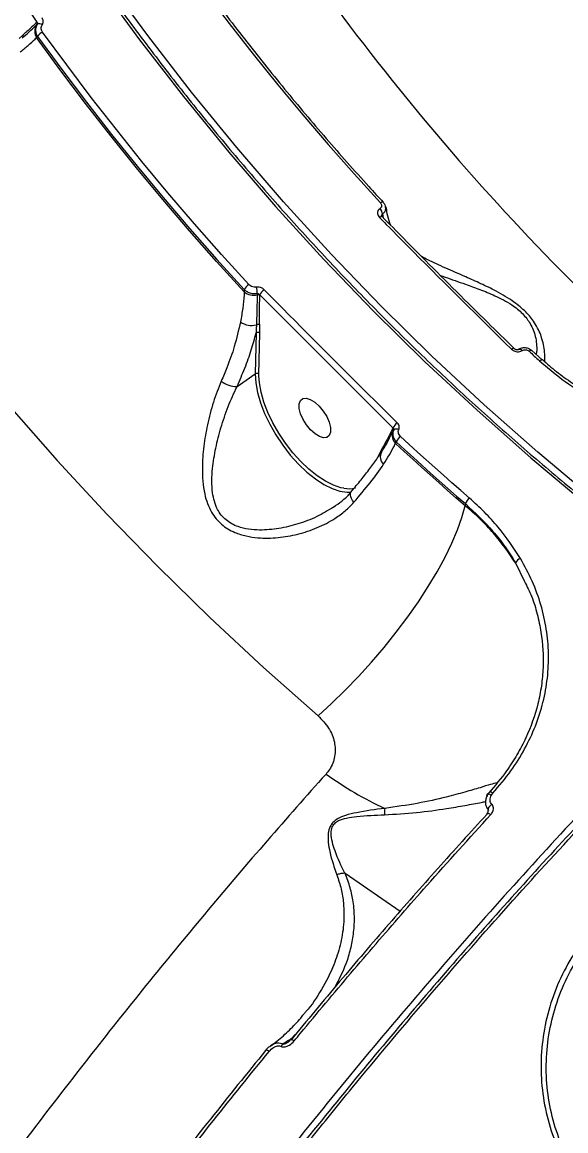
# Model space of a CAD drawing. Header units: millimetres. Extents: x -6028 to 5958, y -6064 to 4137.
# Drawn here: x 331.4 to 438.1, y -1043.1 to -825.4 of the extents above; entities that cross this region are included whole.
import ezdxf

# ---------------------------------------------------------------- set-up
doc = ezdxf.new("R2010")
doc.units = ezdxf.units.MM
for name, color, linetype in [('DIKOM_ОБЪЕКТ', 7, 'Continuous'), ('DIKOM_РАЗМЕР_ЗОНА', 7, 'Continuous'), ('DIKOM_РАЗМЕР_ОБЪЕКТА', 7, 'Continuous')]:
    doc.layers.add(name, color=color, linetype=linetype)
doc.styles.add('style1', font='arial.ttf', dxfattribs={"width": 0.8})
doc.dimstyles.new('1-50', dxfattribs={"dimtxt": 300, "dimasz": 200, "dimexe": 100, "dimexo": 0, "dimgap": 100, "dimtad": 1, "dimtxsty": 'style1', "dimcen": 200, "dimclrd": 7, "dimclre": 7, "dimclrt": 7, "dimadec": 1, "dimazin": 2, "dimtfac": 1, "dimtmove": 0, "dimatfit": 2, "dimfxl": 0, "dimlwd": 25, "dimlwe": 18, "dimarcsym": 0})

# ---------------------------------------------------------------- blocks, each defined once
blk = doc.blocks.new('*D9')
at = {"layer": 'Defpoints', "color": 0, "transparency": 16777216}
for p in [(-6027.56, 1459.58), (4556.58, 1382.7), (4556.58, -5964.37)]:
    blk.add_point(p, dxfattribs=at)
at = {"layer": 'DIKOM_РАЗМЕР_ЗОНА', "color": 7, "lineweight": 18, "transparency": 16777216}
for p, q in [((-6027.56, 1459.58), (-6027.56, -6064.37)), ((4556.58, 1382.7), (4556.58, -6064.37))]:
    blk.add_line(p, q, dxfattribs=at)
at = {"layer": 'DIKOM_РАЗМЕР_ЗОНА', "color": 7, "lineweight": 25, "transparency": 16777216}
blk.add_line((-5827.56, -5964.37), (4356.58, -5964.37), dxfattribs=at)
at = {"layer": 'DIKOM_РАЗМЕР_ЗОНА', "color": 7, "transparency": 16777216}
for points in [[(-5827.56, -5931.03), (-5827.56, -5997.7), (-6027.56, -5964.37)], [(4356.58, -5931.03), (4356.58, -5997.7), (4556.58, -5964.37)]]:
    blk.add_solid(points, dxfattribs=at)
at = {"layer": 'DIKOM_РАЗМЕР_ЗОНА', "color": 7, "transparency": 16777216, "insert": (157.08, -5711.2), "char_height": 300, "attachment_point": 5, "style": 'style1'}
blk.add_mtext('10600', dxfattribs=at)
blk = doc.blocks.new('*D11')
at = {"layer": 'Defpoints', "color": 0, "transparency": 16777216}
for p in [(259.43, 2965.58), (1920.55, -3002.33), (4022.59, -3002.33)]:
    blk.add_point(p, dxfattribs=at)
at = {"layer": 'DIKOM_РАЗМЕР_ОБЪЕКТА', "color": 7, "lineweight": 18, "transparency": 16777216}
for p, q in [((259.43, 2965.58), (4122.59, 2965.58)), ((1920.55, -3002.33), (4122.59, -3002.33))]:
    blk.add_line(p, q, dxfattribs=at)
at = {"layer": 'DIKOM_РАЗМЕР_ОБЪЕКТА', "color": 7, "lineweight": 25, "transparency": 16777216}
blk.add_line((4022.59, 2765.58), (4022.59, -2802.33), dxfattribs=at)
at = {"layer": 'DIKOM_РАЗМЕР_ОБЪЕКТА', "color": 7, "transparency": 16777216}
for points in [[(3989.25, 2765.58), (4055.92, 2765.58), (4022.59, 2965.58)], [(3989.25, -2802.33), (4055.92, -2802.33), (4022.59, -3002.33)]]:
    blk.add_solid(points, dxfattribs=at)
at = {"layer": 'DIKOM_РАЗМЕР_ОБЪЕКТА', "color": 7, "transparency": 16777216, "insert": (3769.41, -24.42), "char_height": 300, "attachment_point": 5, "rotation": 90, "style": 'style1'}
blk.add_mtext('6000', dxfattribs=at)
blk = doc.blocks.new('*D12')
at = {"layer": 'Defpoints', "color": 0, "transparency": 16777216}
for p in [(3056.58, 1987.9), (-4027.97, 676.5), (3056.58, -3714.77)]:
    blk.add_point(p, dxfattribs=at)
at = {"layer": 'DIKOM_РАЗМЕР_ОБЪЕКТА', "color": 7, "lineweight": 18, "transparency": 16777216}
for p, q in [((3056.58, 1987.9), (3056.58, -3814.77)), ((-4027.97, 676.5), (-4027.97, -3814.77))]:
    blk.add_line(p, q, dxfattribs=at)
at = {"layer": 'DIKOM_РАЗМЕР_ОБЪЕКТА', "color": 7, "lineweight": 25, "transparency": 16777216}
blk.add_line((-3827.97, -3714.77), (2856.58, -3714.77), dxfattribs=at)
at = {"layer": 'DIKOM_РАЗМЕР_ОБЪЕКТА', "color": 7, "transparency": 16777216}
for points in [[(-3827.97, -3681.44), (-3827.97, -3748.11), (-4027.97, -3714.77)], [(2856.58, -3681.44), (2856.58, -3748.11), (3056.58, -3714.77)]]:
    blk.add_solid(points, dxfattribs=at)
at = {"layer": 'DIKOM_РАЗМЕР_ОБЪЕКТА', "color": 7, "transparency": 16777216, "insert": (20, -3461.6), "char_height": 300, "attachment_point": 5, "style": 'style1'}
blk.add_mtext('7100', dxfattribs=at)

msp = doc.modelspace()

# ---------------------------------------------------------------- linework, layer by layer
at = {"layer": 'DIKOM_ОБЪЕКТ', "color": 7, "linetype": 'Continuous', "lineweight": 15}
for p, q in [((313.904, -794.536), (334.322, -825.437)), ((334.267, -825.965), (334.395, -825.841)), ((334.322, -825.437), (334.282, -825.476)), ((331.544, -827.961), (330.801, -828.625)), ((334.238, -828.473), (334.456, -828.262)), ((402.293, -860.808), (402.28, -860.791)), ((401.659, -862.025), (401.639, -862.038)), ((402.096, -863.653), (402.079, -863.634)), ((402.098, -863.64), (402.129, -863.165)), ((402.129, -863.165), (402.149, -863.152)), ((402.149, -863.152), (402.309, -863.84)), ((375.019, -877.939), (375.006, -878.4)), ((378.058, -879.088), (378.059, -879.002)), ((378.059, -879.002), (404.215, -905.14)), ((378.041, -886.479), (378.04, -884.904)), ((377.334, -886.459), (377.18, -894.513)), ((377.887, -894.534), (378.041, -886.479)), ((427.993, -889.508), (427.982, -889.499)), ((428.834, -889.672), (428.854, -889.659)), ((429.562, -889.918), (429.581, -889.905)), ((431.436, -889.902), (433.467, -891.761)), ((373.594, -896.973), (377.18, -894.513)), ((377.886, -894.864), (377.887, -894.534)), ((404.215, -905.14), (404.13, -905.311)), ((404.217, -905.777), (404.338, -905.535)), ((402.841, -908.399), (403.315, -907.528)), ((403.818, -906.559), (404.217, -905.777)), ((402.146, -909.047), (401.578, -910.1)), ((404.706, -908.158), (404.862, -907.844)), ((401.578, -910.1), (401.038, -911.186)), ((418.424, -919.976), (418.361, -920.375)), ((428.272, -931.625), (430.021, -935.277)), ((423.549, -977.188), (423.829, -976.815)), ((394.798, -992.558), (405.641, -999.983)), ((384.2, -1025.059), (385.039, -1024.238)), ((384.518, -1024.862), (384.2, -1025.059))]:
    msp.add_line(p, q, dxfattribs=at)
at = {"layer": 'DIKOM_ОБЪЕКТ', "color": 7, "linetype": 'Continuous', "lineweight": 15, "flags": 128}
for points in [[(291.14, -719.071), (296.863, -732.029), (302.924, -744.819), (309.32, -757.431), (316.046, -769.857), (323.098, -782.089), (330.471, -794.118), (338.16, -805.938), (346.161, -817.54), (354.469, -828.916), (363.077, -840.06), (371.98, -850.963), (381.172, -861.619), (390.647, -872.021), (400.4, -882.162), (410.423, -892.035), (420.71, -901.634), (431.255, -910.953), (442.049, -919.985), (453.088, -928.724), (464.362, -937.165), (475.865, -945.302)], [(477.101, -944.121), (465.632, -936.008), (454.392, -927.592), (443.387, -918.879), (432.625, -909.874), (422.112, -900.584), (411.856, -891.013), (401.863, -881.17), (392.14, -871.06), (382.693, -860.689), (373.528, -850.065), (364.652, -839.194), (356.07, -828.084), (347.788, -816.742), (339.811, -805.175), (332.144, -793.391), (324.793, -781.397), (317.762, -769.202), (311.057, -756.814), (304.68, -744.24), (298.637, -731.489), (292.932, -718.569)], [(263.106, -806.828), (270.305, -819.277), (277.804, -831.538), (285.598, -843.603), (293.684, -855.466), (302.056, -867.121), (310.71, -878.561), (319.641, -889.78), (328.845, -900.772), (338.317, -911.53), (348.05, -922.049), (358.041, -932.323), (368.283, -942.346), (378.77, -952.114), (389.498, -961.619)], [(362.894, -813.332), (367.434, -819.536), (372.066, -825.669), (376.79, -831.73), (381.604, -837.718), (386.507, -843.631), (391.499, -849.469), (396.579, -855.229), (401.744, -860.911)], [(375.006, -878.4), (369.587, -872.436), (364.258, -866.39), (359.021, -860.264), (353.876, -854.059), (348.824, -847.776), (343.866, -841.417), (339.004, -834.982), (334.238, -828.473)], [(334.456, -828.262), (339.199, -834.737), (344.038, -841.138), (348.971, -847.466), (353.998, -853.717), (359.117, -859.891), (364.328, -865.987), (369.629, -872.004), (375.019, -877.939)], [(375.905, -876.945), (370.527, -871.023), (365.238, -865.02), (360.039, -858.937), (354.931, -852.777), (349.916, -846.539), (344.993, -840.226), (340.165, -833.839), (335.432, -827.378)], [(402.28, -860.791), (402.279, -860.79), (402.231, -860.76), (402.164, -860.751), (402.079, -860.762), (401.978, -860.793), (401.866, -860.843), (401.744, -860.911)], [(402.079, -863.634), (402.073, -863.63), (402.011, -863.608), (401.926, -863.614), (401.821, -863.646), (401.699, -863.704), (401.565, -863.785)], [(427.982, -889.499), (427.979, -889.496), (427.913, -889.471), (427.825, -889.473), (427.717, -889.503), (427.594, -889.559), (427.46, -889.64)], [(428.832, -889.673), (428.893, -889.642), (428.985, -889.625), (429.089, -889.635), (429.202, -889.67), (429.321, -889.73), (429.442, -889.814), (429.562, -889.918)], [(428.853, -889.659), (428.913, -889.629), (429.005, -889.612), (429.109, -889.622), (429.222, -889.657), (429.341, -889.717), (429.462, -889.801), (429.581, -889.905)], [(431.436, -889.902), (431.394, -889.878), (431.328, -889.871), (431.247, -889.885), (431.151, -889.921), (431.045, -889.978), (430.93, -890.053)], [(430.93, -890.053), (431.183, -890.286), (431.437, -890.519), (431.691, -890.752), (431.945, -890.984), (432.199, -891.217), (432.453, -891.449), (432.708, -891.681), (432.963, -891.913)], [(432.963, -891.913), (433.077, -891.837), (433.183, -891.781), (433.278, -891.744), (433.359, -891.73), (433.425, -891.737), (433.467, -891.761)], [(433.467, -891.761), (433.472, -891.766), (433.473, -891.767)], [(377.18, -894.513), (377.273, -896.263), (377.612, -898.17), (378.189, -900.191), (378.993, -902.283), (380.006, -904.4), (381.204, -906.495), (382.563, -908.523), (384.053, -910.439), (385.64, -912.202), (387.29, -913.772), (388.967, -915.115), (390.634, -916.202), (392.255, -917.009), (393.794, -917.518), (395.218, -917.718), (395.993, -917.69)], [(394.579, -916.958), (393.997, -916.841), (392.505, -916.348), (390.933, -915.565), (389.317, -914.511), (387.69, -913.209), (386.09, -911.686), (384.551, -909.977), (383.107, -908.119), (381.789, -906.153), (380.627, -904.121), (379.645, -902.068), (378.866, -900.04), (378.305, -898.079), (377.977, -896.231), (377.886, -894.864)], [(389.723, -900.83), (390.527, -901.805), (391.198, -902.89), (391.681, -903.998), (391.938, -905.038), (391.946, -905.927), (391.707, -906.592), (391.238, -906.979), (390.579, -907.058), (389.782, -906.822), (388.912, -906.289), (388.039, -905.504), (387.235, -904.529), (386.564, -903.444), (386.081, -902.336), (385.824, -901.295), (385.816, -900.407), (386.055, -899.742), (386.524, -899.354), (387.183, -899.275), (387.981, -899.512), (388.85, -900.044), (389.723, -900.83)], [(405.355, -905.426), (405.188, -905.37), (405.023, -905.333), (404.865, -905.317), (404.718, -905.321), (404.589, -905.347), (404.48, -905.392), (404.395, -905.455), (404.338, -905.535)], [(419.213, -918.888), (417.499, -917.4), (415.792, -915.905), (414.091, -914.403), (412.396, -912.893), (410.707, -911.376), (409.026, -909.853), (407.351, -908.322), (405.682, -906.783)], [(418.361, -920.375), (416.631, -918.874), (414.908, -917.365), (413.191, -915.849), (411.481, -914.325), (409.777, -912.794), (408.08, -911.256), (406.389, -909.711), (404.706, -908.158)], [(404.862, -907.844), (406.535, -909.386), (408.214, -910.92), (409.899, -912.448), (411.591, -913.968), (413.29, -915.481), (414.995, -916.986), (416.706, -918.485), (418.424, -919.976)], [(396.546, -919.699), (396.274, -919.341), (396.063, -918.979), (395.919, -918.626), (395.849, -918.296), (395.854, -918), (395.935, -917.75), (396.018, -917.627)], [(389.498, -961.619), (392.164, -959.202), (394.819, -956.626), (397.439, -953.914), (399.999, -951.093), (402.477, -948.187), (404.85, -945.223), (407.096, -942.228), (409.194, -939.23), (411.126, -936.255), (412.874, -933.33), (414.422, -930.484), (415.756, -927.741), (416.863, -925.126), (417.734, -922.663), (418.361, -920.375)], [(422.69, -977.171), (422.666, -977.231), (422.663, -977.334)], [(423.549, -977.188), (423.366, -977.116), (423.191, -977.068), (423.031, -977.047), (422.893, -977.054), (422.784, -977.088), (422.707, -977.148), (422.69, -977.171)], [(423.088, -976.641), (423.069, -976.666), (423.043, -976.74)], [(423.829, -976.815), (423.683, -976.725), (423.543, -976.654), (423.413, -976.607), (423.296, -976.584), (423.198, -976.586), (423.122, -976.614), (423.088, -976.641)], [(423.601, -978.983), (423.391, -979.165), (423.198, -979.373), (423.038, -979.59), (422.923, -979.798), (422.863, -979.981), (422.862, -980.123), (422.922, -980.213), (422.927, -980.217)], [(422.656, -980.842), (422.628, -980.89), (422.614, -980.978)], [(423.393, -981.017), (423.239, -980.921), (423.092, -980.848), (422.957, -980.801), (422.839, -980.781), (422.742, -980.79), (422.671, -980.827), (422.656, -980.842)], [(384.82, -1025.462), (384.669, -1025.365), (384.527, -1025.286), (384.401, -1025.229), (384.294, -1025.197), (384.212, -1025.19), (384.157, -1025.209), (384.145, -1025.22)], [(379.219, -1027.283), (379.21, -1027.297), (379.204, -1027.351)], [(379.888, -1027.532), (379.745, -1027.439), (379.61, -1027.363), (379.488, -1027.306), (379.385, -1027.27), (379.302, -1027.256), (379.243, -1027.265), (379.219, -1027.283)]]:
    msp.add_lwpolyline(points, dxfattribs=at)
at = {"layer": 'DIKOM_ОБЪЕКТ', "color": 7, "linetype": 'Continuous', "lineweight": 15}
for centre, radius, start, end in [((788.665, -528.74), 492.842, 210.78457, 227.68066), ((336.233, -827.242), 2.344, 146.9902, 211.6851), ((333.876, -825.708), 0.468, 326.77344, 29.74677), ((334.788, -826.634), 0.885, 49.53839, 116.41182), ((331.146, -828.189), 0.459, 307.39121, 29.83854), ((336.404, -829.435), 2.274, 115.30397, 148.95672), ((400.538, -863.187), 1.591, 0.79515, 46.21107), ((400.558, -863.174), 1.591, 0.78478, 46.21737), ((377.131, -878.93), 2.332, 121.704, 154.87531), ((376.914, -875.921), 3.129, 232.40752, 281.87864), ((374.117, -878.462), 3.456, 355.88243, 16.49255), ((377.69, -879.597), 0.628, 54.13371, 102.11821), ((380.286, -880.012), 2.445, 123.82117, 155.58999), ((376.426, -881.32), 3.669, 233.81826, 285.38041), ((377.679, -885.438), 0.645, 55.90667, 115.76588), ((377.672, -886.988), 0.628, 54.09088, 122.56184), ((377.518, -895.042), 0.628, 54.08211, 122.57061), ((373.565, -891.888), 5.086, 232.95894, 270.32491), ((403.822, -905.61), 0.429, 337.02867, 44.16936), ((406.335, -905.996), 2.286, 123.88776, 157.99963), ((406.201, -906.611), 2.152, 157.21524, 225.98288), ((407.081, -908.711), 2.382, 125.97875, 158.66438), ((403.673, -910.791), 1.954, 151.63718, 228.18229), ((401.793, -909.362), 0.473, 359.94612, 41.77553), ((395.513, -911.902), 5.141, 259.52427, 285.06646), ((420.689, -920.789), 2.406, 127.82793, 160.26631), ((429.698, -932.241), 1.553, 106.92599, 156.62496), ((433.429, -913.856), 72.806, 234.41432, 244.93504), ((409.194, -980.584), 6.655, 173.28915, 184.11901), ((383.897, -1027.486), 1.898, 133.55816, 149.94998)]:
    msp.add_arc(centre, radius, start, end, dxfattribs=at)
for points, knots in [([(412.524, -691.588), (409.044, -692.05), (399.596, -693.304), (383.589, -695.865), (364.386, -699.422), (344.581, -703.588), (324.283, -708.33), (303.581, -713.631), (282.537, -719.478), (261.18, -725.873), (239.55, -732.793), (217.719, -740.214), (195.787, -748.098), (173.857, -756.412), (151.997, -765.131), (130.246, -774.251), (108.638, -783.747), (87.238, -793.588), (66.146, -803.726), (45.46, -814.114), (25.249, -824.724), (5.557, -835.54), (-13.594, -846.542), (-32.15, -857.692), (-50.025, -868.941), (-67.134, -880.233), (-83.417, -891.536), (-98.83, -902.83), (-113.365, -914.096), (-126.984, -925.301), (-139.626, -936.391), (-151.231, -947.315), (-161.257, -957.536), (-169.863, -967.076), (-177.212, -975.962), (-183.722, -984.661), (-189.367, -993.136), (-194.102, -1001.312), (-197.914, -1009.167), (-200.579, -1015.932), (-201.745, -1020.01), (-202.219, -1021.672)], [0, 0, 0, 0, 0.0156527, 0.0424898, 0.0694115, 0.0963763, 0.1233412, 0.1502627, 0.1770999, 0.2039369, 0.2308585, 0.2578234, 0.2847881, 0.3117097, 0.3385469, 0.3653839, 0.3923055, 0.4192704, 0.4462351, 0.4731567, 0.4999938, 0.5268309, 0.5537525, 0.5807173, 0.6076821, 0.6346037, 0.6614408, 0.6882779, 0.7151996, 0.7421642, 0.769129, 0.7960505, 0.8228876, 0.8459667, 0.8691684, 0.8923975, 0.9156266, 0.9388284, 0.9615883, 0.9843481, 1, 1, 1, 1]), ([(291.811, -719.088), (292.705, -721.165), (295.299, -727.192), (299.809, -737.066), (305.43, -748.658), (311.332, -760.098), (317.506, -771.383), (323.951, -782.505), (330.662, -793.46), (337.636, -804.241), (344.869, -814.842), (352.357, -825.257), (360.096, -835.481), (368.081, -845.508), (376.309, -855.333), (384.776, -864.951), (393.475, -874.355), (402.403, -883.542), (411.555, -892.505), (420.926, -901.241), (430.51, -909.744), (440.303, -918.01), (450.299, -926.035), (460.495, -933.81), (469.198, -940.131), (474.527, -943.824), (476.341, -945.081)], [0, 0, 0, 0, 0.0228186, 0.0662166, 0.1096155, 0.1530146, 0.1964139, 0.2398131, 0.2832126, 0.3266121, 0.3700116, 0.413411, 0.456811, 0.5002107, 0.5436107, 0.5870105, 0.6304106, 0.6738104, 0.7172104, 0.7606104, 0.8040104, 0.8474103, 0.8908103, 0.9342102, 0.97761, 1, 1, 1, 1]), ([(363.47, -813.26), (364.773, -815.055), (368.555, -820.261), (375.006, -828.735), (382.902, -838.612), (391.046, -848.282), (397.549, -855.638), (401.339, -859.766), (402.281, -860.791)], [0, 0, 0, 0, 0.1082668, 0.3141888, 0.5201168, 0.7260439, 0.9319704, 1, 1, 1, 1]), ([(335.363, -825.96), (335.376, -825.939), (335.472, -825.794), (335.577, -825.482), (335.556, -825.013), (335.4, -824.724), (335.322, -824.58)], [0, 0, 0, 0, 0.0523622, 0.3650409, 0.6827789, 1, 1, 1, 1]), ([(331.425, -828.553), (331.543, -828.454), (332.135, -827.96), (333.094, -827.09), (333.895, -826.322), (334.267, -825.965)], [0, 0, 0, 0, 0.1178985, 0.589481, 1, 1, 1, 1]), ([(334.282, -825.476), (333.645, -826.082), (332.746, -826.937), (331.815, -827.73), (331.544, -827.961)], [0, 0, 0, 0, 0.7088262, 1, 1, 1, 1]), ([(334.395, -825.841), (334.359, -825.897), (334.187, -826.164), (334.019, -826.725), (334.063, -827.526), (334.325, -828.017), (334.456, -828.262)], [0, 0, 0, 0, 0.0813764, 0.3858054, 0.6937393, 1, 1, 1, 1]), ([(334.322, -825.437), (334.357, -825.477), (334.423, -825.555), (334.452, -825.69), (334.428, -825.788), (334.399, -825.835), (334.395, -825.841)], [0, 0, 0, 0, 0.3345801, 0.6549683, 0.9517822, 1, 1, 1, 1]), ([(335.432, -827.378), (335.349, -827.237), (335.183, -826.953), (335.144, -826.484), (335.24, -826.152), (335.341, -825.994), (335.363, -825.96)], [0, 0, 0, 0, 0.3077405, 0.6158307, 0.9190359, 1, 1, 1, 1]), ([(331.01, -831.313), (331.556, -830.867), (332.654, -829.969), (333.639, -829.022), (334.14, -828.563), (334.238, -828.473)], [0, 0, 0, 0, 0.4438911, 0.8911164, 1, 1, 1, 1]), ([(387.788, -1045.019), (390.591, -1041.556), (398.141, -1032.227), (410.558, -1017.44), (425.017, -1000.849), (439.664, -984.719), (454.452, -969.119), (469.332, -954.119), (483.977, -940.049), (498.341, -926.936), (512.387, -914.783), (526.344, -903.394), (540.159, -892.842), (553.779, -883.185), (566.904, -874.636), (579.501, -867.197), (591.548, -860.848), (603.243, -855.485), (614.527, -851.17), (625.35, -847.947), (635.48, -845.876), (644.876, -844.971), (653.405, -845.065), (658.481, -846.016), (660.924, -846.473)], [0, 0, 0, 0, 0.0270967, 0.0729981, 0.1189345, 0.1648358, 0.2120704, 0.2593436, 0.3065779, 0.3524793, 0.3984159, 0.4443172, 0.4915518, 0.5388248, 0.5860592, 0.6319598, 0.6778961, 0.7237966, 0.7710307, 0.8183032, 0.8655372, 0.9114381, 0.9573746, 1, 1, 1, 1]), ([(401.744, -860.911), (401.746, -860.913), (401.817, -860.99), (401.93, -861.161), (401.988, -861.401), (401.968, -861.636), (401.873, -861.854), (401.728, -861.97), (401.659, -862.025)], [0, 0, 0, 0, 0.0043435, 0.2199001, 0.4356151, 0.568271, 0.7937747, 1, 1, 1, 1]), ([(402.149, -863.152), (402.286, -863.03), (402.576, -862.772), (402.749, -862.324), (402.801, -861.966), (402.751, -861.799), (402.733, -861.74)], [0, 0, 0, 0, 0.3215675, 0.6765127, 0.8862582, 1, 1, 1, 1]), ([(402.272, -860.798), (402.408, -860.959), (402.653, -861.249), (402.715, -861.615), (402.742, -861.777)], [0, 0, 0, 0, 0.55656481, 1, 1, 1, 1]), ([(402.811, -861.723), (402.875, -862.149), (403.043, -863.267), (403.382, -864.465), (403.705, -865.165), (403.784, -865.336)], [0, 0, 0, 0, 0.31713713, 0.83208882, 1, 1, 1, 1]), ([(401.639, -862.038), (401.567, -862.093), (401.38, -862.234), (401.192, -862.553), (401.141, -862.971), (401.256, -863.409), (401.462, -863.66), (401.565, -863.785)], [0, 0, 0, 0, 0.1342427, 0.3469531, 0.5632699, 0.7817535, 1, 1, 1, 1]), ([(401.565, -863.785), (402.01, -864.237), (404.232, -866.497), (412.838, -875.208), (421.044, -883.307), (427.46, -889.64)], [0, 0, 0, 0, 0.051711, 0.2585554, 1, 1, 1, 1]), ([(401.972, -863.453), (401.971, -863.451), (401.97, -863.448), (401.994, -863.526), (402.047, -863.607), (402.09, -863.645), (402.093, -863.647)], [0, 0, 0, 0, 0.2984047, 0.6807445, 0.9817908, 1, 1, 1, 1]), ([(401.978, -863.444), (401.98, -863.41), (401.984, -863.323), (402.044, -863.226), (402.105, -863.182), (402.129, -863.165)], [0, 0, 0, 0, 0.2906896, 0.7264786, 1, 1, 1, 1]), ([(402.092, -863.62), (404.92, -866.496), (411.8, -873.496), (420.439, -882.109), (426.263, -887.791), (427.997, -889.483)], [0, 0, 0, 0, 0.3287898, 0.8001773, 1, 1, 1, 1]), ([(433.996, -892.1), (434.021, -891.49), (434.06, -890.514), (433.789, -888.773), (433.4, -887.321), (432.806, -885.858), (431.9, -884.227), (430.36, -882.301), (428.267, -880.559), (426.251, -879.25), (424.052, -878.019), (421.41, -876.741), (418.025, -875.24), (414.449, -873.691), (411.584, -872.382), (410.232, -871.677), (409.826, -871.466)], [0, 0, 0, 0, 0.0994997, 0.1590997, 0.2194558, 0.2658833, 0.3132972, 0.3826791, 0.4522209, 0.4984338, 0.5458631, 0.6257625, 0.7076614, 0.8260071, 0.947866, 1, 1, 1, 1]), ([(377.431, -877.481), (377.265, -877.491), (376.934, -877.511), (376.441, -877.356), (376.102, -877.145), (375.947, -876.987), (375.905, -876.945)], [0, 0, 0, 0, 0.295428, 0.5903794, 0.8901453, 1, 1, 1, 1]), ([(413.514, -875.153), (413.831, -875.269), (415.282, -875.798), (417.935, -876.693), (421.238, -877.888), (423.767, -878.913), (425.891, -879.954), (427.779, -881.064), (429.732, -882.622), (431.065, -884.383), (431.781, -885.891), (432.202, -887.265), (432.405, -888.644), (432.458, -889.873), (432.353, -890.472), (432.313, -890.705)], [0, 0, 0, 0, 0.043743, 0.2004496, 0.3017932, 0.4051133, 0.4617355, 0.5197559, 0.6026601, 0.6854396, 0.742136, 0.8004833, 0.8756004, 0.95182, 1, 1, 1, 1]), ([(375.006, -878.4), (375.001, -878.605), (374.975, -879.64), (374.773, -881.545), (374.431, -883.367), (374.259, -884.281)], [0, 0, 0, 0, 0.1088946, 0.5528178, 1, 1, 1, 1]), ([(375.019, -877.939), (375.089, -878.003), (375.349, -878.243), (375.916, -878.559), (376.739, -878.778), (377.288, -878.733), (377.564, -878.71)], [0, 0, 0, 0, 0.10922633, 0.40796199, 0.70313223, 1, 1, 1, 1]), ([(377.558, -878.983), (377.554, -879.21), (377.53, -880.344), (377.474, -882.283), (377.423, -884.04), (377.399, -884.858)], [0, 0, 0, 0, 0.1178949, 0.5894676, 1, 1, 1, 1]), ([(378.925, -877.981), (378.894, -877.952), (378.747, -877.809), (378.423, -877.606), (377.927, -877.451), (377.596, -877.471), (377.431, -877.481)], [0, 0, 0, 0, 0.0810398, 0.3908244, 0.6951587, 1, 1, 1, 1]), ([(377.564, -878.71), (377.563, -878.754), (377.561, -878.845), (377.559, -878.936), (377.558, -878.983)], [0, 0, 0, 0, 0.487626, 1, 1, 1, 1]), ([(377.564, -878.71), (377.62, -878.714), (377.734, -878.723), (377.897, -878.817), (378.001, -878.919), (378.049, -878.988), (378.059, -879.002)], [0, 0, 0, 0, 0.2865489, 0.589815, 0.9136409, 1, 1, 1, 1]), ([(378.04, -884.904), (378.034, -884.334), (378.012, -882.374), (378.039, -880.451), (378.058, -879.088)], [0, 0, 0, 0, 0.2911755, 1, 1, 1, 1]), ([(405.06, -904.098), (404.612, -903.658), (402.374, -901.455), (393.64, -892.829), (385.392, -884.507), (378.925, -877.981)], [0, 0, 0, 0, 0.0512281, 0.2561287, 1, 1, 1, 1]), ([(374.259, -884.281), (373.902, -885.874), (373.247, -888.79), (371.866, -892.748), (370.881, -895.056), (370.501, -895.947)], [0, 0, 0, 0, 0.4251242, 0.778087, 1, 1, 1, 1]), ([(377.399, -884.858), (377.393, -885.094), (377.378, -885.631), (377.35, -886.162), (377.334, -886.459)], [0, 0, 0, 0, 0.4403143, 1, 1, 1, 1]), ([(373.594, -896.973), (374.122, -895.767), (375.184, -893.342), (376.433, -889.817), (377.038, -887.563), (377.334, -886.459)], [0, 0, 0, 0, 0.3357607, 0.6747602, 1, 1, 1, 1]), ([(427.46, -889.64), (427.588, -889.746), (427.844, -889.957), (428.344, -890.132), (428.853, -890.172), (429.274, -890.085), (429.481, -889.964), (429.562, -889.918)], [0, 0, 0, 0, 0.2182575, 0.4367708, 0.6530713, 0.8657506, 1, 1, 1, 1]), ([(427.994, -889.506), (428.002, -889.515), (428.039, -889.556), (428.151, -889.631), (428.318, -889.701), (428.487, -889.736), (428.641, -889.736), (428.762, -889.711), (428.824, -889.68), (428.83, -889.674), (428.831, -889.673)], [0, 0, 0, 0, 0.0450033, 0.2197447, 0.3708408, 0.5254783, 0.6639, 0.8099758, 0.9751178, 1, 1, 1, 1]), ([(428.852, -889.661), (428.853, -889.66), (429.016, -889.509), (429.479, -889.359), (430.185, -889.301), (430.898, -889.483), (431.257, -889.779), (431.424, -889.916)], [0, 0, 0, 0, 0.0021237, 0.246832, 0.5021624, 0.7686935, 1, 1, 1, 1]), ([(429.581, -889.905), (429.593, -889.897), (429.686, -889.837), (429.89, -889.757), (430.169, -889.737), (430.451, -889.78), (430.709, -889.876), (430.861, -889.998), (430.93, -890.053)], [0, 0, 0, 0, 0.0339904, 0.2521909, 0.4705218, 0.5979248, 0.8193039, 1, 1, 1, 1]), ([(432.963, -891.913), (434.425, -893.162), (437.349, -895.66), (442.222, -898.821), (447.331, -901.5), (452.619, -903.674), (458.103, -905.383), (463.721, -906.593), (469.392, -907.318), (475.043, -907.557), (480.595, -907.304), (485.977, -906.591), (491.094, -905.448), (495.86, -903.888), (500.28, -901.992), (502.88, -900.444), (504.178, -899.67)], [0, 0, 0, 0, 0.075107, 0.1502142, 0.221281, 0.2925769, 0.3636448, 0.4347697, 0.5061238, 0.5772485, 0.6483398, 0.7196582, 0.7907505, 0.8604297, 0.9303185, 1, 1, 1, 1]), ([(433.541, -891.691), (433.97, -892.085), (435.32, -893.321), (437.825, -895.23), (441.032, -897.415), (444.443, -899.411), (448.012, -901.208), (451.708, -902.787), (455.493, -904.133), (459.33, -905.234), (463.185, -906.083), (467.025, -906.674), (470.836, -907.02), (474.616, -907.115), (477.273, -907.081), (478.644, -906.954), (478.784, -906.941)], [0, 0, 0, 0, 0.0371442, 0.116795, 0.1972093, 0.2781741, 0.3594209, 0.4405879, 0.5213413, 0.6014159, 0.6806096, 0.7587988, 0.8359391, 0.9129806, 0.9911098, 1, 1, 1, 1]), ([(370.501, -895.947), (369.961, -897.297), (368.879, -899.998), (367.765, -904.364), (367.008, -908.709), (366.739, -912.436), (366.836, -915.566), (367.17, -917.9), (367.753, -919.949), (368.712, -922.051), (370.431, -924.16), (372.894, -925.62), (375.37, -926.379), (378.228, -926.788), (381.665, -926.728), (385.605, -926.029), (389.398, -924.783), (392.489, -923.172), (394.875, -921.451), (395.989, -920.283), (396.546, -919.699)], [0, 0, 0, 0, 0.0754491, 0.1510296, 0.2213855, 0.2917228, 0.3346581, 0.3775437, 0.4104258, 0.4432564, 0.4962482, 0.5490782, 0.5889859, 0.628973, 0.6969436, 0.765007, 0.8363483, 0.9076272, 0.9538264, 1, 1, 1, 1]), ([(392.534, -920.657), (391.456, -921.312), (389.269, -922.639), (385.619, -924.006), (381.847, -924.938), (378.577, -925.231), (375.867, -925.05), (373.575, -924.519), (371.314, -923.318), (369.835, -921.423), (369.112, -919.521), (368.737, -917.63), (368.625, -915.473), (368.804, -912.541), (369.368, -909.05), (370.428, -904.961), (371.798, -900.841), (372.995, -898.262), (373.594, -896.973)], [0, 0, 0, 0, 0.0786965, 0.1596779, 0.235703, 0.3116, 0.3545624, 0.3974064, 0.4520449, 0.5064071, 0.5410645, 0.5758076, 0.622846, 0.6699544, 0.7492282, 0.8285339, 0.9143364, 1, 1, 1, 1]), ([(404.13, -905.311), (403.961, -905.648), (403.322, -906.92), (402.644, -908.146), (402.146, -909.047)], [0, 0, 0, 0, 0.2647028, 1, 1, 1, 1]), ([(404.338, -905.535), (404.303, -905.617), (404.177, -905.917), (404.133, -906.493), (404.339, -907.229), (404.688, -907.639), (404.862, -907.844)], [0, 0, 0, 0, 0.1105848, 0.4062985, 0.7034895, 1, 1, 1, 1]), ([(404.215, -905.14), (404.253, -905.173), (404.327, -905.239), (404.373, -905.367), (404.366, -905.469), (404.343, -905.523), (404.338, -905.535)], [0, 0, 0, 0, 0.3132646, 0.6197079, 0.917217, 1, 1, 1, 1]), ([(405.355, -905.426), (405.371, -905.389), (405.443, -905.223), (405.48, -904.897), (405.367, -904.462), (405.163, -904.219), (405.06, -904.098)], [0, 0, 0, 0, 0.0856095, 0.3893801, 0.6948144, 1, 1, 1, 1]), ([(405.682, -906.783), (405.575, -906.665), (405.362, -906.427), (405.234, -905.995), (405.259, -905.654), (405.335, -905.475), (405.355, -905.426)], [0, 0, 0, 0, 0.2968972, 0.5940239, 0.8895601, 1, 1, 1, 1]), ([(401.953, -909.863), (402.316, -909.285), (403.021, -908.165), (403.557, -907.083), (403.818, -906.558)], [0, 0, 0, 0, 0.51507925, 1, 1, 1, 1]), ([(396.017, -917.625), (396.105, -917.521), (396.867, -916.634), (398.19, -915.008), (399.888, -912.809), (401.13, -911.097), (401.746, -910.163), (401.933, -909.878)], [0, 0, 0, 0, 0.0370594, 0.3174337, 0.5976822, 0.8773965, 1, 1, 1, 1]), ([(402.37, -912.248), (403.133, -910.974), (403.997, -909.531), (404.631, -908.303), (404.706, -908.158)], [0, 0, 0, 0, 0.8821333, 1, 1, 1, 1]), ([(396.546, -919.699), (397.645, -918.4), (399.869, -915.77), (401.53, -913.431), (402.37, -912.248)], [0, 0, 0, 0, 0.4942383, 1, 1, 1, 1]), ([(392.532, -920.649), (393.082, -920.264), (394.252, -919.445), (395.396, -918.407), (395.907, -917.732), (395.99, -917.623)], [0, 0, 0, 0, 0.4265132, 0.9068059, 1, 1, 1, 1]), ([(392.766, -920.5), (392.721, -920.536), (392.65, -920.596), (392.566, -920.641), (392.534, -920.657)], [0, 0, 0, 0, 0.6236772, 1, 1, 1, 1]), ([(428.272, -931.625), (426.909, -929.632), (424.844, -926.614), (421.335, -922.947), (419.352, -921.232), (418.361, -920.375)], [0, 0, 0, 0, 0.4927812, 0.7463924, 1, 1, 1, 1]), ([(418.424, -919.976), (420.302, -921.746), (423.146, -924.426), (426.263, -928.43), (427.602, -930.56), (428.272, -931.625)], [0, 0, 0, 0, 0.49280892, 0.74640762, 1, 1, 1, 1]), ([(429.246, -930.755), (427.868, -928.663), (425.781, -925.494), (422.227, -921.619), (420.218, -919.799), (419.213, -918.888)], [0, 0, 0, 0, 0.4927638, 0.7463777, 1, 1, 1, 1]), ([(423.829, -976.815), (425.051, -975.381), (427.402, -972.622), (430.137, -968.172), (432.255, -963.664), (433.759, -958.997), (434.618, -954.227), (434.837, -949.408), (434.418, -944.595), (433.33, -939.848), (431.666, -935.195), (430.052, -932.233), (429.246, -930.755)], [0, 0, 0, 0, 0.107082, 0.2059732, 0.3051845, 0.4040774, 0.5033354, 0.6029163, 0.7021779, 0.8013473, 0.9008326, 1, 1, 1, 1]), ([(430.021, -935.277), (430.513, -936.232), (431.578, -938.302), (432.549, -941.652), (433.561, -946.304), (433.828, -951.041), (433.394, -955.747), (432.481, -960.401), (430.872, -964.954), (428.598, -969.297), (426.277, -972.947), (424.239, -975.337), (423.043, -976.74)], [0, 0, 0, 0, 0.07068011, 0.15307172, 0.23546232, 0.39541767, 0.47780965, 0.56020334, 0.71941435, 0.80143896, 0.88346323, 1, 1, 1, 1]), ([(475.865, -945.302), (473.038, -948.035), (465.362, -955.452), (452.742, -968.216), (438.027, -983.747), (423.287, -999.988), (408.593, -1016.847), (394.014, -1034.251), (379.597, -1052.149), (365.368, -1070.521), (351.348, -1089.326), (337.579, -1108.504), (324.123, -1127.964), (311.045, -1147.616), (298.389, -1167.4), (286.184, -1187.285), (274.442, -1207.236), (263.195, -1227.191), (252.494, -1247.058), (242.391, -1266.742), (232.923, -1286.181), (224.118, -1305.337), (215.977, -1324.185), (208.521, -1342.667), (201.782, -1360.7), (195.794, -1378.198), (190.581, -1395.101), (186.168, -1411.369), (182.547, -1426.987), (179.722, -1441.914), (177.704, -1456.08), (176.504, -1469.418), (176.155, -1481.296), (176.526, -1491.836), (177.492, -1501.17), (179.073, -1509.812), (181.26, -1517.725), (184.03, -1524.843), (187.377, -1531.147), (190.833, -1536.128), (193.327, -1538.811), (194.343, -1539.904)], [0, 0, 0, 0, 0.0156528, 0.0424899, 0.0694116, 0.0963763, 0.1233411, 0.1502628, 0.1770999, 0.2039369, 0.2308586, 0.2578234, 0.2847881, 0.3117099, 0.3385469, 0.365384, 0.3923056, 0.4192704, 0.4462351, 0.4731567, 0.4999939, 0.5268309, 0.5537526, 0.5807173, 0.607682, 0.6346037, 0.6614408, 0.6882778, 0.7151995, 0.7421643, 0.7691289, 0.7960505, 0.8228875, 0.8459668, 0.8691683, 0.8923975, 0.9156266, 0.9388282, 0.9615881, 0.984348, 1, 1, 1, 1]), ([(471.48, -951.348), (471.477, -951.351), (467.561, -955.116), (459.658, -963.046), (447.81, -975.233), (435.798, -988.076), (423.655, -1001.51), (411.404, -1015.551), (399.206, -1029.971), (391.154, -1039.894), (387.13, -1044.852)], [0, 0, 0, 0, 0.0001046, 0.1401991, 0.2802924, 0.4202417, 0.5651008, 0.7101206, 0.855141, 1, 1, 1, 1]), ([(389.498, -961.619), (390.25, -962.389), (391.737, -963.91), (392.859, -966.735), (392.949, -969.596), (392.137, -971.75), (391.295, -972.78), (391.062, -973.065)], [0, 0, 0, 0, 0.2385271, 0.4713418, 0.6968011, 0.9159925, 1, 1, 1, 1]), ([(391.062, -973.065), (387.203, -977.41), (379.481, -986.104), (367.926, -999.697), (356.428, -1013.651), (344.863, -1028.164), (333.261, -1043.218), (321.653, -1058.796), (310.229, -1074.649), (298.698, -1091.199), (287.114, -1108.431), (275.538, -1126.311), (264.214, -1144.489), (253.195, -1162.911), (242.529, -1181.518), (232.464, -1199.879), (223.019, -1217.937), (214.2, -1235.642), (205.853, -1253.304), (198.029, -1270.858), (190.769, -1288.241), (184.239, -1305.054), (178.445, -1321.253), (173.372, -1336.81), (168.935, -1351.992), (165.177, -1366.729), (162.129, -1380.956), (160.009, -1393.48), (158.64, -1404.426), (157.853, -1413.974), (157.534, -1423.056), (157.687, -1431.639), (158.309, -1439.685), (159.41, -1447.19), (160.95, -1454.197), (162.377, -1458.391), (163.09, -1460.488)], [0, 0, 0, 0, 0.0277654, 0.0555637, 0.0833623, 0.1111275, 0.1400315, 0.1689728, 0.1979141, 0.2268179, 0.2582448, 0.2896958, 0.3211225, 0.3534673, 0.3858384, 0.4181831, 0.449506, 0.480853, 0.5121757, 0.5444125, 0.5766756, 0.6089123, 0.6401608, 0.6714335, 0.7026821, 0.734841, 0.7670266, 0.7991855, 0.8241464, 0.849107, 0.8742668, 0.8994267, 0.9244694, 0.9495119, 0.9747558, 1, 1, 1, 1]), ([(424.632, -974.771), (424.232, -974.878), (423.371, -975.106), (421.237, -975.763), (418.346, -976.62), (414.258, -977.712), (409.016, -978.901), (404.752, -979.501), (402.585, -979.806)], [0, 0, 0, 0, 0.113574, 0.2439236, 0.398143, 0.5566863, 0.7746308, 1, 1, 1, 1]), ([(422.663, -977.334), (422.561, -977.587), (422.337, -978.142), (422.34, -978.969), (422.575, -979.718), (422.879, -980.066), (423.036, -980.245)], [0, 0, 0, 0, 0.2543441, 0.5587049, 0.7734443, 1, 1, 1, 1]), ([(422.609, -977.314), (422.682, -977.182), (422.814, -976.94), (423.021, -976.75), (423.114, -976.665)], [0, 0, 0, 0, 0.5496386, 1, 1, 1, 1]), ([(423.601, -978.983), (423.512, -978.873), (423.335, -978.654), (423.238, -978.189), (423.294, -977.682), (423.468, -977.345), (423.549, -977.188)], [0, 0, 0, 0, 0.2096708, 0.4181296, 0.7298761, 1, 1, 1, 1]), ([(402.557, -981.062), (404.663, -980.936), (408.931, -980.68), (414.22, -979.946), (418.416, -979.229), (420.98, -978.73), (422.119, -978.522), (422.401, -978.47)], [0, 0, 0, 0, 0.2724142, 0.5518498, 0.7418714, 0.9361711, 1, 1, 1, 1]), ([(423.393, -981.017), (423.436, -980.968), (423.641, -980.732), (423.878, -980.287), (423.951, -979.741), (423.858, -979.299), (423.687, -979.088), (423.601, -978.983)], [0, 0, 0, 0, 0.0843859, 0.4026268, 0.6517913, 0.8254796, 1, 1, 1, 1]), ([(422.614, -980.978), (419.402, -984.512), (412.976, -991.581), (403.341, -1002.556), (393.717, -1013.772), (387.33, -1021.47), (384.136, -1025.319)], [0, 0, 0, 0, 0.249314, 0.4986278, 0.7493131, 1, 1, 1, 1]), ([(384.82, -1025.462), (385.23, -1024.965), (387.28, -1022.478), (392.625, -1016.055), (400.882, -1006.331), (411.69, -993.919), (419.204, -985.635), (423.393, -981.017)], [0, 0, 0, 0, 0.03215582, 0.1607904, 0.41828343, 0.67577646, 1, 1, 1, 1]), ([(402.585, -979.806), (400.738, -980.049), (398.184, -980.385), (395.037, -981.097), (393.442, -981.718), (392.394, -982.506), (391.737, -983.472), (391.409, -984.853), (391.476, -986.522), (391.98, -989.397), (392.675, -991.402), (393.187, -992.877)], [0, 0, 0, 0, 0.231131, 0.3196878, 0.3914275, 0.4367161, 0.4822489, 0.5456961, 0.6388379, 0.7342201, 1, 1, 1, 1]), ([(394.786, -992.553), (394.785, -992.551), (394.058, -991.194), (393.167, -989.189), (392.265, -986.461), (392.016, -984.895), (392.163, -983.599), (392.712, -982.721), (393.69, -982.058), (395.212, -981.62), (398.271, -981.221), (400.75, -981.129), (402.557, -981.062)], [0, 0, 0, 0, 0.000318, 0.2742212, 0.3691419, 0.4635428, 0.5235429, 0.5648667, 0.6061804, 0.6747252, 0.7630169, 1, 1, 1, 1]), ([(422.64, -980.831), (422.713, -980.752), (422.867, -980.586), (422.937, -980.344), (422.913, -980.206), (422.927, -980.213), (422.887, -980.187), (422.877, -980.18)], [0, 0, 0, 0, 0.2570212, 0.54194, 0.7497306, 0.940401, 1, 1, 1, 1]), ([(392.844, -1014.883), (393.63, -1013.376), (394.875, -1010.988), (395.936, -1007.463), (396.504, -1004.493), (396.708, -1001.389), (396.481, -998.34), (395.891, -995.392), (395.163, -993.505), (394.798, -992.558)], [0, 0, 0, 0, 0.2297509, 0.3641331, 0.4984972, 0.6356374, 0.7727221, 0.8858432, 1, 1, 1, 1]), ([(394.786, -992.553), (394.519, -992.556), (394.028, -992.561), (393.482, -992.74), (393.227, -992.858), (393.187, -992.877)], [0, 0, 0, 0, 0.49951724, 0.92058688, 1, 1, 1, 1]), ([(394.798, -992.558), (394.796, -992.557), (394.793, -992.555), (394.789, -992.553), (394.786, -992.553), (394.786, -992.553)], [0, 0, 0, 0, 0.3946238, 0.7915747, 1, 1, 1, 1]), ([(393.187, -992.877), (393.498, -993.806), (394.121, -995.664), (394.607, -998.93), (394.624, -1002.634), (393.924, -1006.675), (392.527, -1010.98), (390.277, -1015.344), (388.212, -1018.551), (386.832, -1020.038), (386.681, -1020.201)], [0, 0, 0, 0, 0.0886664, 0.1773853, 0.3195517, 0.462198, 0.6046496, 0.7963484, 0.9777102, 1, 1, 1, 1]), ([(441.444, -1005.8), (440.299, -1007.513), (438.009, -1010.937), (435.575, -1016.544), (433.933, -1022.37), (433.176, -1028.346), (433.304, -1034.349), (434.316, -1040.26), (436.189, -1045.967), (438.893, -1051.361), (442.371, -1056.333), (446.566, -1060.775), (451.368, -1064.673), (455.025, -1066.699), (456.855, -1067.713)], [0, 0, 0, 0, 0.0836182, 0.1671664, 0.2504173, 0.3338519, 0.4173038, 0.5004881, 0.5837383, 0.6671388, 0.7504583, 0.8333963, 0.9166274, 1, 1, 1, 1]), ([(447.981, -1060.77), (447.815, -1060.639), (446.068, -1059.262), (443.303, -1056.066), (439.838, -1051.247), (437.189, -1045.946), (435.338, -1040.36), (434.335, -1034.566), (434.198, -1028.683), (434.927, -1022.829), (436.529, -1017.115), (438.908, -1011.618), (441.152, -1008.258), (442.275, -1006.576)], [0, 0, 0, 0, 0.0103436, 0.1090298, 0.2082839, 0.3067674, 0.4059757, 0.5047936, 0.6034501, 0.7028358, 0.8014235, 0.9005886, 1, 1, 1, 1]), ([(380.066, -1026.539), (380.527, -1026.2), (381.9, -1025.191), (383.908, -1023.33), (385.655, -1021.56), (386.495, -1020.474), (386.689, -1020.223)], [0, 0, 0, 0, 0.1783554, 0.5310404, 0.8918232, 1, 1, 1, 1]), ([(384.2, -1025.059), (384.023, -1025.175), (383.488, -1025.525), (382.949, -1025.876), (382.589, -1026.11)], [0, 0, 0, 0, 0.3320203, 1, 1, 1, 1]), ([(383.5, -1025.778), (383.588, -1025.725), (383.841, -1025.574), (384.015, -1025.351), (384.128, -1025.206)], [0, 0, 0, 0, 0.35011646, 1, 1, 1, 1]), ([(379.204, -1027.351), (375.591, -1031.814), (368.364, -1040.74), (357.623, -1054.507), (346.959, -1068.516), (339.956, -1078.062), (336.454, -1082.834)], [0, 0, 0, 0, 0.249101, 0.4982013, 0.7491007, 1, 1, 1, 1]), ([(379.229, -1027.291), (379.293, -1027.206), (379.512, -1026.918), (379.809, -1026.698), (380.019, -1026.542)], [0, 0, 0, 0, 0.29390228, 1, 1, 1, 1]), ([(379.888, -1027.532), (380.165, -1027.244), (380.575, -1026.817), (381.27, -1026.495), (381.736, -1026.411), (382.062, -1026.451), (382.209, -1026.516), (382.254, -1026.535)], [0, 0, 0, 0, 0.438555, 0.6486837, 0.8192302, 0.9451804, 1, 1, 1, 1]), ([(382.589, -1026.11), (382.516, -1026.076), (382.279, -1025.967), (381.786, -1025.872), (381.103, -1025.948), (380.476, -1026.165), (380.167, -1026.442), (380.063, -1026.535)], [0, 0, 0, 0, 0.09085474, 0.29449234, 0.55308961, 0.84924902, 1, 1, 1, 1]), ([(382.254, -1026.535), (382.303, -1026.557), (382.461, -1026.625), (382.812, -1026.664), (383.326, -1026.57), (384.08, -1026.221), (384.527, -1025.763), (384.82, -1025.462)], [0, 0, 0, 0, 0.0555456, 0.1784142, 0.3495275, 0.5728809, 1, 1, 1, 1]), ([(383.505, -1025.787), (383.491, -1025.797), (383.37, -1025.889), (383.139, -1026.001), (382.869, -1026.104), (382.687, -1026.135), (382.61, -1026.115), (382.589, -1026.11)], [0, 0, 0, 0, 0.0586203, 0.499237, 0.7869146, 0.9443387, 1, 1, 1, 1]), ([(337.04, -1083.133), (340.524, -1078.384), (347.493, -1068.887), (358.154, -1054.88), (368.945, -1041.047), (376.24, -1032.037), (379.888, -1027.532)], [0, 0, 0, 0, 0.2491005, 0.4981998, 0.7490998, 1, 1, 1, 1])]:
    msp.add_open_spline(points, degree=3, knots=knots, dxfattribs=at)

# ---------------------------------------------------------------- dimensions: what is measured, and where the dimension line sits
at = {"layer": 'DIKOM_РАЗМЕР_ЗОНА'}
dim = msp.add_linear_dim(base=(4556.575, -5964.368), p1=(-6027.562, 1459.576), p2=(4556.575, 1382.704), text='10600', dimstyle='1-50', dxfattribs=at)
dim.commit()
dim.dimension.update_dxf_attribs({"geometry": '*D9', "text_midpoint": (157.08, -5964.368), "dimtype": 160})
at = {"layer": 'DIKOM_РАЗМЕР_ОБЪЕКТА'}
dim = msp.add_linear_dim(base=(4022.586, -3002.33), p1=(259.433, 2965.575), p2=(1920.546, -3002.33), angle=90, text='6000', dimstyle='1-50', dxfattribs=at)
dim.commit()
dim.dimension.update_dxf_attribs({"geometry": '*D11', "text_midpoint": (4022.586, -24.423), "dimtype": 160})
dim = msp.add_linear_dim(base=(3056.575, -3714.774), p1=(-4027.972, 676.501), p2=(3056.575, 1987.897), text='7100', dimstyle='1-50', dxfattribs=at)
dim.commit()
dim.dimension.update_dxf_attribs({"geometry": '*D12', "text_midpoint": (20, -3714.774), "dimtype": 160})

doc.saveas('drawing.dxf')
